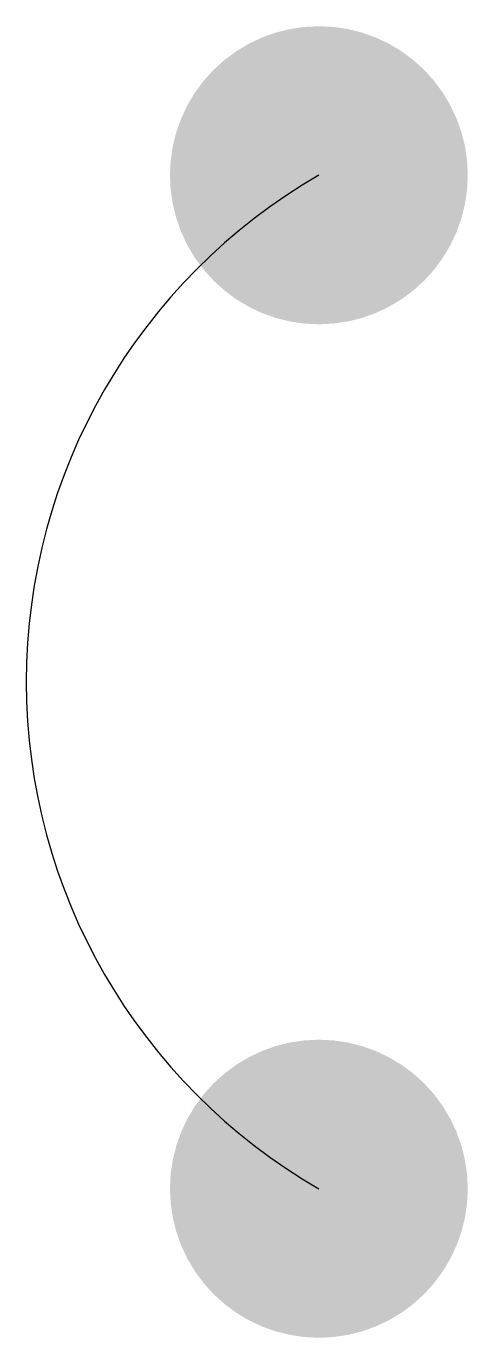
# Model space of a CAD drawing. Extents: x 2343.789 to 2343.866, y 852.621 to 852.85.
import ezdxf

# ---------------------------------------------------------------- set-up
doc = ezdxf.new("R2010")
doc.units = 0
doc.header["$LTSCALE"] = 96
doc.header["$MEASUREMENT"] = 0
doc.layers.get('0').update_dxf_attribs({"linetype": 'CONTINUOUS'})

msp = doc.modelspace()

# ---------------------------------------------------------------- linework, layer by layer
at = {"const_width": 0.02604166666666666}
for points in [[(2343.840250388656, 852.8370732516232, 1), (2343.840250388656, 852.8110315849563, 1)], [(2343.840250388656, 852.6599899182897, 1), (2343.840250388656, 852.6339482516232, 1)]]:
    msp.add_lwpolyline(points, format="xyb", close=True, dxfattribs=at)
msp.add_arc((2343.891260718847, 852.7355107516233), 0.1021845415037187, 119.9469616805633, 240.0530383194403)

doc.saveas('drawing.dxf')
